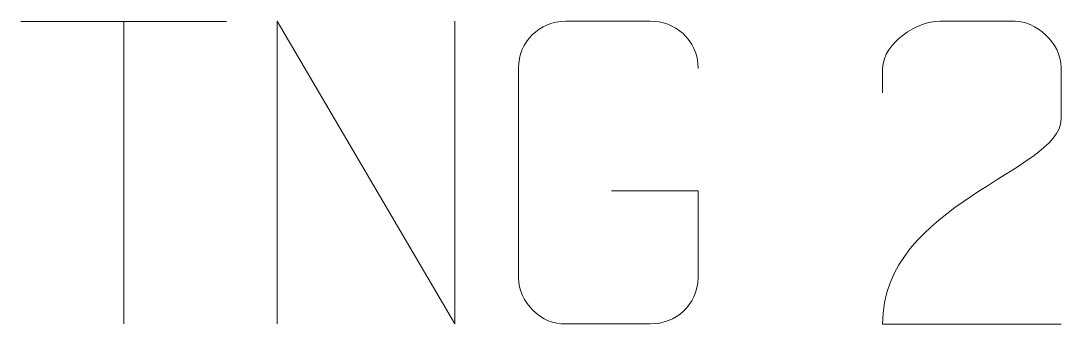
# Model space of a CAD drawing. Header units: millimetres. Extents: x -82 to 2194, y -43 to 833.
# Drawn here: x -82.3 to 3.6, y 256.4 to 281.5 of the extents above.
import ezdxf

# ---------------------------------------------------------------- set-up
doc = ezdxf.new("R2010")
doc.units = ezdxf.units.MM
doc.header["$MEASUREMENT"] = 0
doc.layers.add('layer 2', color=7, linetype='Continuous')

msp = doc.modelspace()

# ---------------------------------------------------------------- linework, layer by layer
at = {"layer": 'layer 2', "color": 250, "lineweight": 9}
for points in [[(-82.2786, 281.4633), (-82.2786, 281.4633), (-65.2914, 281.4633), (-65.2914, 281.4633)], [(-73.7848, 256.5333), (-73.7848, 256.5333), (-73.7848, 281.4868), (-73.7848, 281.4868)]]:
    msp.add_open_spline(points, degree=3, dxfattribs=at)
for points, knots in [([(-61.1124, 256.5333), (-61.1124, 256.5333), (-61.1124, 281.4868), (-61.1124, 281.4868), (-61.1124, 281.4868), (-61.1124, 281.4868), (-46.4576, 256.5333), (-46.4576, 256.5333), (-46.4576, 256.5333), (-46.4576, 256.5333), (-46.4576, 281.4868), (-46.4576, 281.4868)], [0, 0, 0, 0, 0.25, 0.25, 0.25, 0.25, 0.5, 0.5, 0.5, 0.5, 1, 1, 1, 1]), ([(-33.5301, 267.519), (-33.5301, 267.519), (-26.362, 267.519), (-26.362, 267.519), (-26.362, 267.519), (-26.362, 267.519), (-26.362, 260.3509), (-26.362, 260.3509), (-26.362, 260.3509), (-26.5017, 258.0275), (-28.1789, 256.5479), (-30.3267, 256.5371), (-30.3267, 256.5371), (-32.6585, 256.5375), (-34.9905, 256.5375), (-37.322, 256.5371), (-37.322, 256.5371), (-39.2469, 256.4317), (-41.2191, 258.3162), (-41.2079, 260.3335), (-41.2079, 260.3335), (-41.2075, 266.1036), (-41.2075, 271.8733), (-41.2079, 277.6426), (-41.2079, 277.6426), (-41.2037, 279.7807), (-39.4569, 281.4999), (-37.3046, 281.4865), (-37.3046, 281.4865), (-34.9789, 281.4865), (-32.6528, 281.4865), (-30.3267, 281.4865), (-30.3267, 281.4865), (-28.38, 281.5219), (-26.3886, 280.0304), (-26.362, 277.5927)], [0, 0, 0, 0, 0.1, 0.1, 0.1, 0.1, 0.2, 0.2, 0.2, 0.2, 0.3, 0.3, 0.3, 0.3, 0.4, 0.4, 0.4, 0.4, 0.5, 0.5, 0.5, 0.5, 0.6, 0.6, 0.6, 0.6, 0.7, 0.7, 0.7, 0.7, 0.8, 0.8, 0.8, 0.8, 1, 1, 1, 1]), ([(3.5864, 256.5229), (-1.328, 256.5232), (-6.2424, 256.5232), (-11.1565, 256.5229), (-11.1565, 256.5229), (-11.1565, 266.4552), (3.4945, 269.0964), (3.5864, 273.4067), (3.5864, 273.4067), (3.5861, 274.8308), (3.5861, 276.2545), (3.5864, 277.6778), (3.5864, 277.6778), (3.5695, 279.7549), (1.4467, 281.4797), (-0.2243, 281.497), (-0.2243, 281.497), (-2.2975, 281.4966), (-4.3704, 281.4966), (-6.4428, 281.497), (-6.4428, 281.497), (-8.2649, 281.5135), (-11.0896, 279.7214), (-11.1565, 277.6278), (-11.1565, 277.6278), (-11.1565, 277.6278), (-11.1565, 275.573), (-11.1565, 275.573)], [0, 0, 0, 0, 0.125, 0.125, 0.125, 0.125, 0.25, 0.25, 0.25, 0.25, 0.375, 0.375, 0.375, 0.375, 0.5, 0.5, 0.5, 0.5, 0.625, 0.625, 0.625, 0.625, 0.75, 0.75, 0.75, 0.75, 1, 1, 1, 1])]:
    msp.add_open_spline(points, degree=3, knots=knots, dxfattribs=at)

doc.saveas('drawing.dxf')
